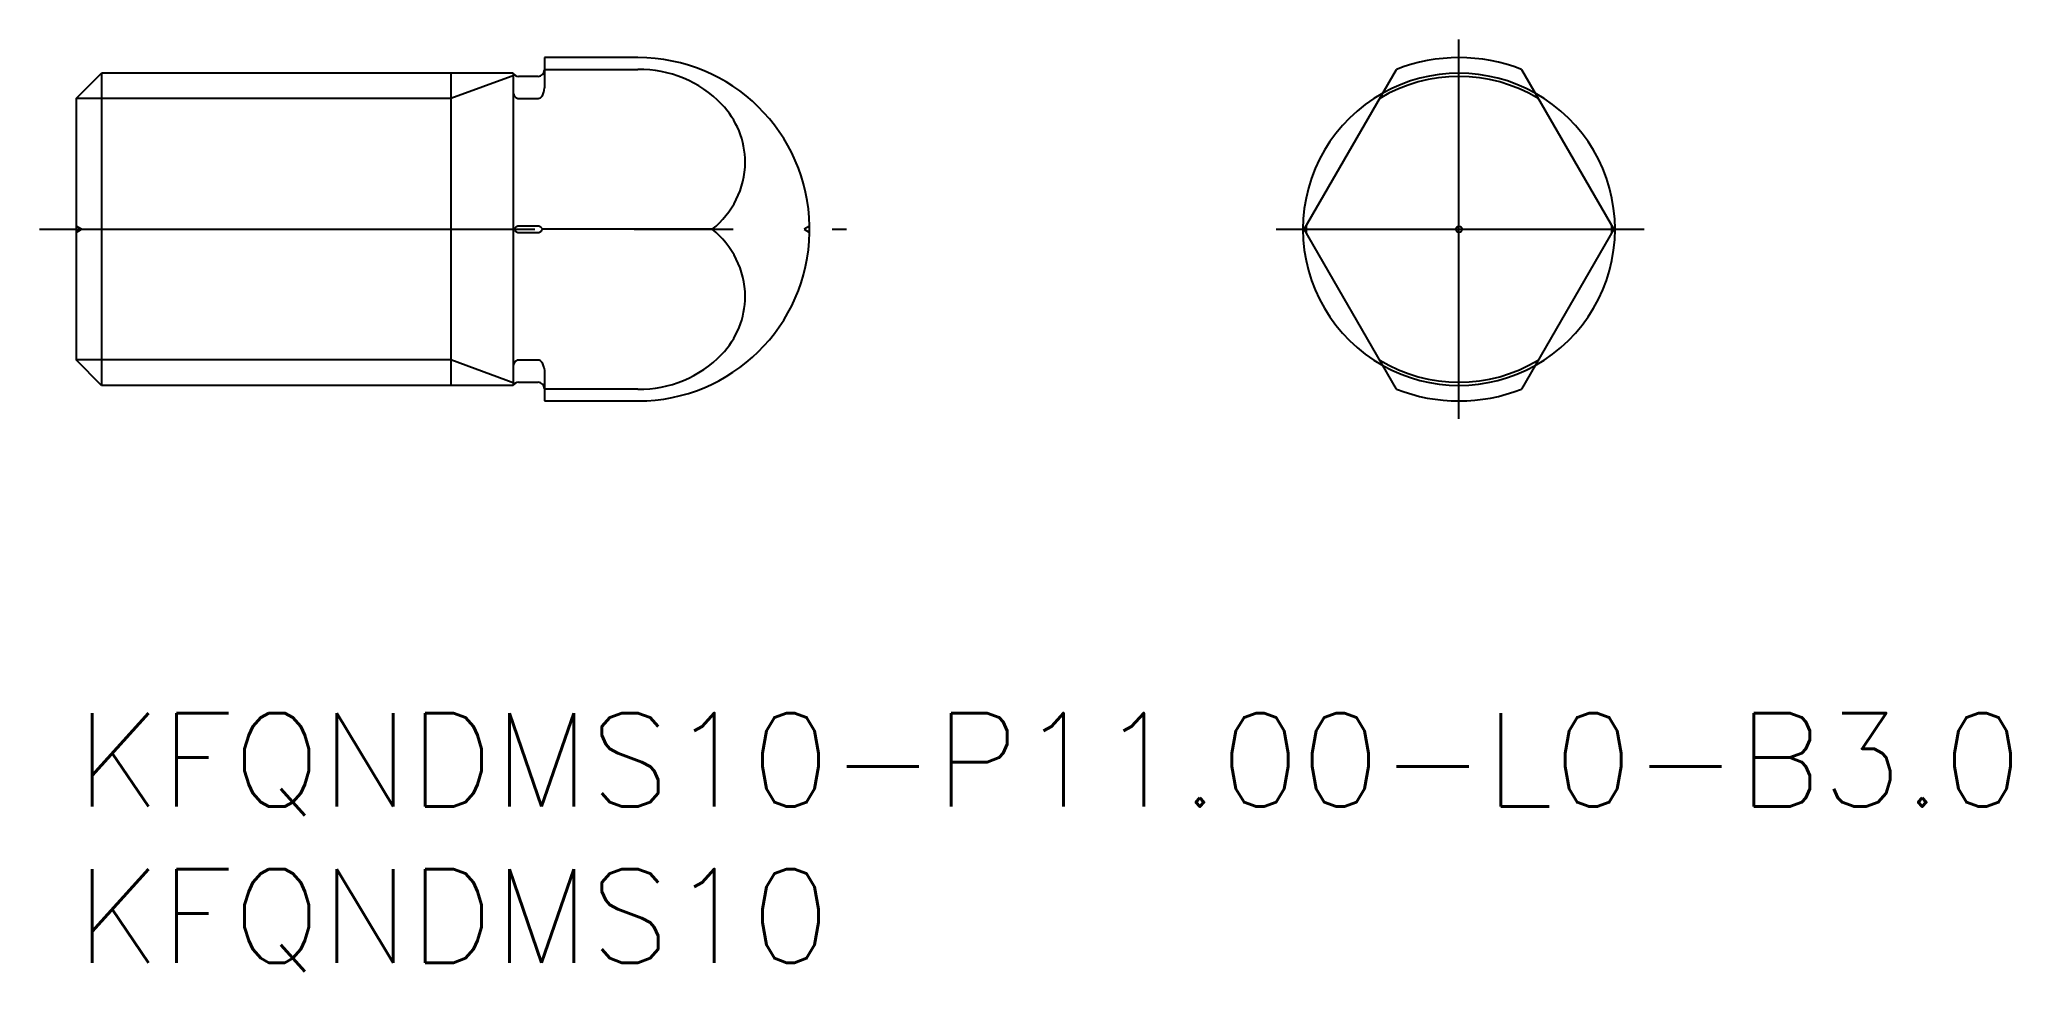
# Model space of a CAD drawing. Extents: x -1.2 to 62, y -8.3 to 21.6.
import ezdxf

# ---------------------------------------------------------------- set-up
doc = ezdxf.new("R2010")
doc.units = 0
doc.header["$LTSCALE"] = 0.5
doc.linetypes.add('CENTER', pattern=[50.8, 31.75, -6.35, 6.35, -6.35])
doc.linetypes.add('DASHED', pattern=[19.05, 12.7, -6.35])
for name, color, linetype in [('MSM_CENTER', 1, 'CENTER'), ('MSM_CONTINUOUS', 7, 'CONTINUOUS'), ('MSM_DASHED', 4, 'DASHED'), ('MSM_NARROW', 5, 'CONTINUOUS'), ('MSM_PART_NUMBER', 7, 'CONTINUOUS')]:
    doc.layers.add(name, color=color, linetype=linetype)
doc.styles.get("Standard").update_dxf_attribs({"font": 'txt.shx', "height": 3, "bigfont": 'bigfont.shx'})

msp = doc.modelspace()

# ---------------------------------------------------------------- linework, layer by layer
at = {"layer": 'MSM_CENTER'}
for p, q in [((44.3, 9.425), (44.3, 21.585)), ((-1.175, 15.5), (24.675, 15.5)), ((38.446, 15.5), (50.235, 15.5))]:
    msp.add_line(p, q, dxfattribs=at)
at = {"layer": 'MSM_CONTINUOUS'}
for p, q in [((18, 21), (15, 21)), ((15, 21), (15, 20.03)), ((0, 19.688), (0.812, 20.5)), ((14, 20.5), (0.812, 20.5)), ((0.812, 20.5), (0.812, 10.5)), ((14, 20.5), (14, 10.5)), ((14.8, 20.4), (14.173, 20.4)), ((15, 20.623), (18, 20.623)), ((39.342, 15.5), (42.3, 20.623)), ((46.3, 20.623), (49.258, 15.5)), ((0, 19.688), (0, 11.312)), ((14.173, 19.691), (14.8, 19.691)), ((14.993, 19.945), (15, 20.03)), ((14.032, 15.5), (14, 15.5)), ((14.058, 15.537), (14.032, 15.5)), ((14.058, 15.463), (14.032, 15.5)), ((14.8, 15.602), (14.173, 15.602)), ((14.173, 15.398), (14.8, 15.398)), ((14.915, 15.537), (14.941, 15.5)), ((14.915, 15.463), (14.941, 15.5)), ((20.381, 15.5), (14.941, 15.5)), ((23.499, 15.401), (23.499, 15.599)), ((42.3, 10.377), (39.342, 15.5)), ((49.258, 15.5), (46.3, 10.377)), ((0.812, 10.5), (0, 11.312)), ((14.8, 11.309), (14.173, 11.309)), ((14.993, 11.055), (15, 10.97)), ((15, 10.97), (15, 10)), ((14, 10.5), (0.812, 10.5)), ((14.173, 10.6), (14.8, 10.6)), ((18, 10.377), (15, 10.377)), ((15, 10), (18, 10))]:
    msp.add_line(p, q, dxfattribs=at)
msp.add_circle((44.3, 15.5), 0.0995, dxfattribs=at)
for centre, radius, start, end in [((18, 15.5), 5.5, 1.03639, 90), ((44.3, 15.5), 5.5, 68.67631, 111.32369), ((14.173, 20.6), 0.2, 210, 270), ((14.8, 20.6), 0.2, 270, 0), ((18.052, 16.965), 3.659, 44.09612, 90.81401), ((14.343, 19.977), 0.361, 198.03358, 216.85582), ((14.204, 19.869), 0.185, 215.94418, 247.17736), ((14.173, 19.806), 0.115, 249.00436, 269.9457), ((14.798, 19.817), 0.126, 270.8889, 305.84898), ((14.718, 19.922), 0.258, 306.76042, 333.88758), ((14.537, 20.017), 0.462, 333.16069, 350.98574), ((44.3, 15.5), 5, 119.17738, 240.82262), ((44.3, 15.5), 5, 299.17738, 60.82262), ((18.7, 17.62), 2.738, 0.55308, 43.6793), ((18.631, 17.694), 2.806, 308.56511, 359.03772), ((14.204, 15.425), 0.184, 115.35969, 142.63835), ((14.204, 15.575), 0.184, 217.36165, 244.64031), ((14.173, 15.487), 0.116, 90.07266, 114.52291), ((14.173, 15.513), 0.116, 245.47709, 269.92734), ((14.8, 15.487), 0.116, 65.47709, 89.92734), ((14.8, 15.513), 0.116, 270.07266, 294.52291), ((14.769, 15.425), 0.184, 37.36165, 64.64031), ((14.769, 15.575), 0.184, 295.35969, 322.63835), ((18, 15.5), 5.5, 270, 358.96361), ((18.631, 13.306), 2.806, 0.96228, 51.43489), ((18.7, 13.38), 2.738, 316.3207, 359.44692), ((18.052, 14.035), 3.659, 269.18599, 315.90388), ((14.343, 11.023), 0.361, 143.14418, 161.96642), ((14.204, 11.131), 0.185, 112.82264, 144.05582), ((14.173, 11.194), 0.115, 90.0543, 110.99564), ((14.798, 11.183), 0.126, 54.15102, 89.1111), ((14.718, 11.078), 0.258, 26.11242, 53.23958), ((14.537, 10.983), 0.462, 9.01426, 26.83931), ((14.173, 10.4), 0.2, 90, 150), ((14.8, 10.4), 0.2, 0, 90), ((44.3, 15.5), 5.5, 248.67631, 291.32369)]:
    msp.add_arc(centre, radius, start, end, dxfattribs=at)
at = {"layer": 'MSM_DASHED'}
for p, q in [((0.173, 15.5), (0, 15.6)), ((0, 15.4), (0.173, 15.5)), ((23.499, 15.599), (23.327, 15.5)), ((23.327, 15.5), (23.499, 15.401))]:
    msp.add_line(p, q, dxfattribs=at)
for radius, start, end in [(4.9, 58.80277, 121.19723), (5, 60.82262, 119.17738), (4.9, 178.80277, 181.19723), (4.9, 358.80277, 1.19723), (4.9, 238.80277, 301.19723), (5, 240.82262, 299.17738)]:
    msp.add_arc((44.3, 15.5), radius, start, end, dxfattribs=at)
at = {"layer": 'MSM_NARROW'}
for p, q in [((12, 20.5), (12, 10.5)), ((14.05, 20.442), (12, 19.688)), ((12, 19.688), (0, 19.688)), ((12, 11.312), (0, 11.312)), ((14.05, 10.558), (12, 11.312))]:
    msp.add_line(p, q, dxfattribs=at)

# ---------------------------------------------------------------- texts
at = {"layer": 'MSM_PART_NUMBER'}
for s, p in [('KFQNDMS10-P11.00-L0-B3.0', (0, -3)), ('KFQNDMS10', (0, -8))]:
    msp.add_text(s, height=3, dxfattribs=at).set_placement(p)

doc.saveas('drawing.dxf')
